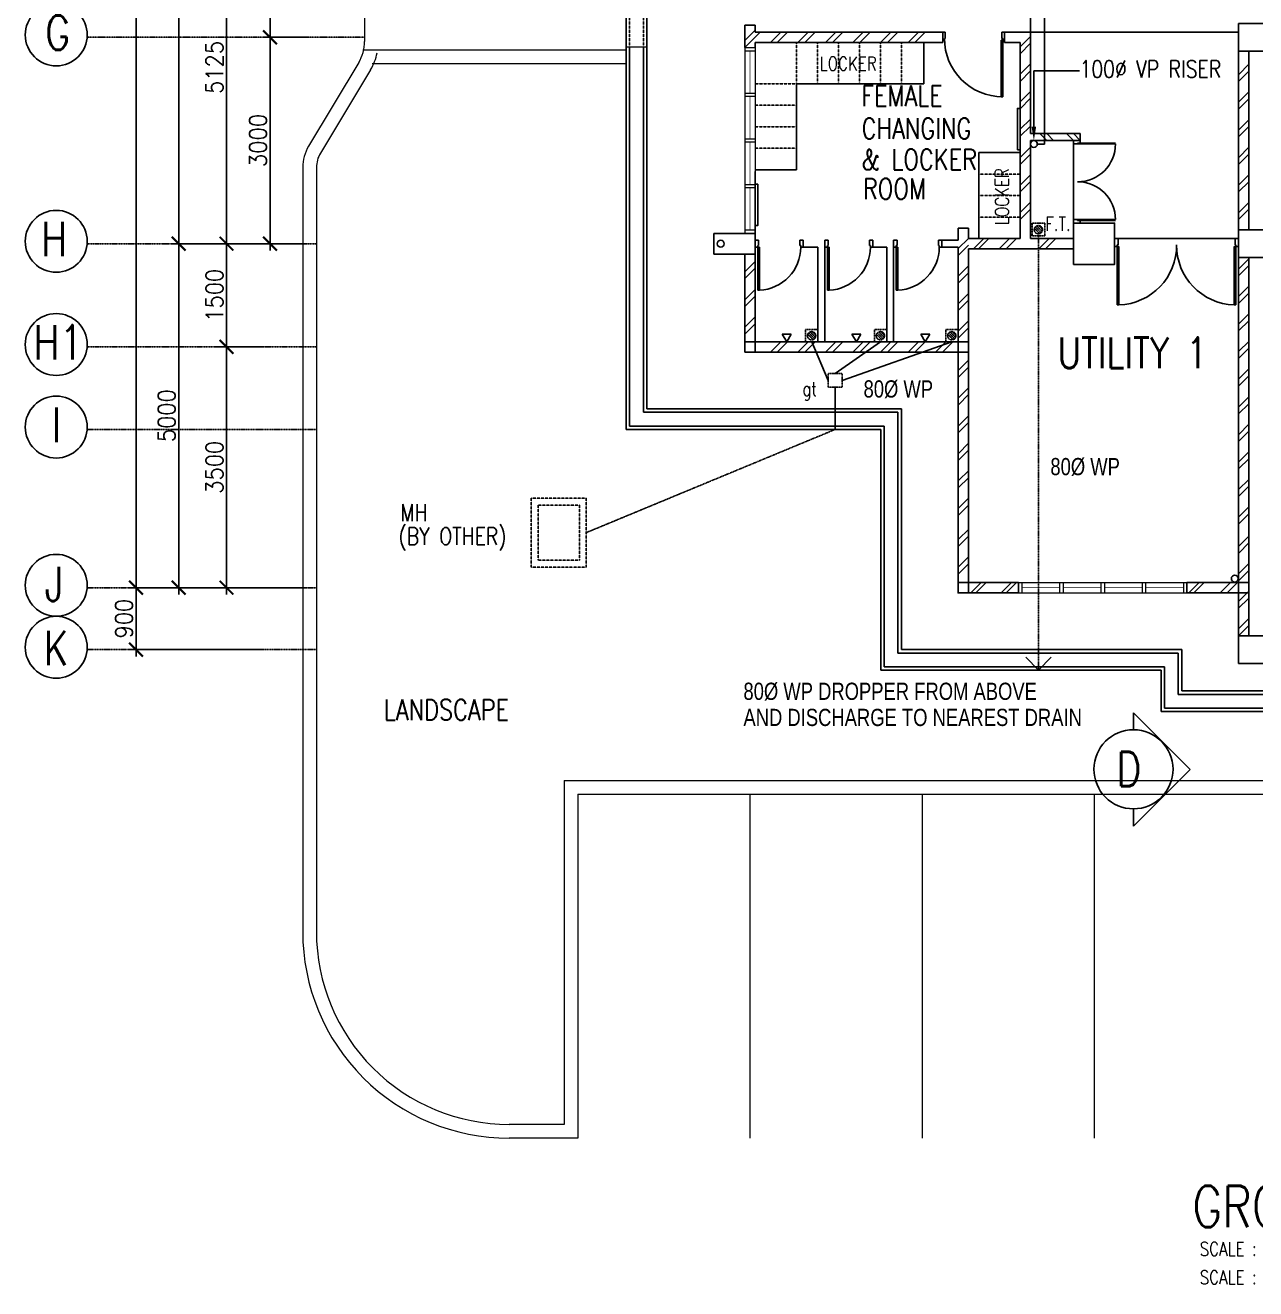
# Model space of a CAD drawing. Header units: inches. Extents: x 3 to 80340, y 5 to 56379.
# Drawn here: x 3 to 17885, y 5 to 18370 of the extents above; entities that cross this region are included whole.
import ezdxf

# ---------------------------------------------------------------- set-up
doc = ezdxf.new("R2010")
doc.units = ezdxf.units.IN
doc.header["$MEASUREMENT"] = 0
for name, pattern in [('DASHDOT', [1, 0.5, -0.25, 0, -0.25]), ('DASHED', [0.75, 0.5, -0.25]), ('HIDDEN', [0.375, 0.25, -0.125])]:
    doc.linetypes.add(name, pattern=pattern)
doc.layers.get('DEFPOINTS').update_dxf_attribs({"color": 8})
for name, color, linetype in [('-G.T', 52, 'Continuous'), ('-MH', 130, 'Continuous'), ('-VP', 100, 'Continuous'), ('-WP', 50, 'Continuous'), ('COL', 8, 'Continuous'), ('CW', 3, 'Continuous'), ('Dimension', 8, 'Continuous'), ('DR', 8, 'Continuous'), ('GRID', 8, 'DASHDOT'), ('R25', 8, 'Continuous'), ('ROOF', 8, 'Continuous'), ('SPEC', 8, 'Continuous'), ('TEXT', 8, 'Continuous'), ('WALL', 8, 'Continuous'), ('WIN', 8, 'Continuous')]:
    doc.layers.add(name, color=color, linetype=linetype)
doc.layers.add('area', color=8, linetype='Continuous', lineweight=20)
doc.layers.add('glass clad', color=8, linetype='Continuous', lineweight=15)
doc.styles.add('E', font='ROMANS.SHX', dxfattribs={"width": 0.9})
doc.styles.add('ROMANS', font='swissk.ttf')
doc.dimstyles.new('LEADER', dxfattribs={"dimscale": 100, "dimtxt": 2, "dimasz": 2, "dimexe": 1, "dimexo": 1, "dimgap": 0.5, "dimtad": 0, "dimdec": 0, "dimzin": 0, "dimdsep": 46, "dimtxsty": 'ROMANS', "dimcen": 0, "dimdle": 1, "dimclrd": 1, "dimclre": 255, "dimadec": 0, "dimazin": 0, "dimtfac": 1, "dimtdec": 0, "dimtofl": 0, "dimtmove": 2, "dimatfit": 3, "dimfxl": 0, "dimtolj": 1, "dimtzin": 0, "dimarcsym": 0})

# ---------------------------------------------------------------- blocks, each defined once
blk = doc.blocks.new('DR900')
at = {"layer": 'DR'}
for p, q in [((25, 940), (50, 940)), ((25, 115), (25, 940)), ((50, 115), (50, 940)), ((0, 115), (25, 115)), ((0, 0), (38, 0)), ((50, 115), (25, 115)), ((25, 115), (25, 90)), ((25, 90), (38, 90)), ((38, 90), (38, 0)), ((862, 90), (875, 90)), ((862, 90), (862, 0)), ((862, 0), (900, 0)), ((875, 115), (900, 115)), ((875, 115), (875, 90))]:
    blk.add_line(p, q, dxfattribs=at)
blk.add_arc((25, 90), 850, 0, 90, dxfattribs=at)
blk = doc.blocks.new('_ArchTick')
at = {"color": 0, "linetype": 'ByBlock', "const_width": 0.15}
blk.add_lwpolyline([(-0.5, -0.5), (0.5, 0.5)], dxfattribs=at)
blk = doc.blocks.new('*D92')
at = {"layer": 'DEFPOINTS', "color": 0}
for p in [(1612, 47195), (4163, 47195), (4163, 10195)]:
    blk.add_point(p, dxfattribs=at)
at = {"layer": 'Dimension', "color": 7, "lineweight": -2}
for p, q in [((1612, 10095), (1612, 47295)), ((4063, 47195), (1512, 47195)), ((4063, 10195), (1512, 10195))]:
    blk.add_line(p, q, dxfattribs=at)
at = {"layer": 'Dimension', "color": 7, "lineweight": -2, "xscale": 200, "yscale": 200, "zscale": 200}
for p, rotation in [((1612, 47195), 90), ((1612, 10195), 270)]:
    blk.add_blockref('_ArchTick', p, dxfattribs=dict(at, rotation=rotation))
at = {"layer": 'Dimension', "color": 7, "insert": (1437, 28695), "char_height": 250, "attachment_point": 5, "rotation": 90, "style": 'E'}
blk.add_mtext('\\A1;37000', dxfattribs=at)
blk = doc.blocks.new('*D103')
at = {"layer": 'DEFPOINTS', "color": 0}
for p in [(3561, 10195), (1612, 9295), (3561, 9295)]:
    blk.add_point(p, dxfattribs=at)
at = {"layer": 'Dimension', "color": 7, "lineweight": -2}
for p, q in [((1612, 10295), (1612, 9195)), ((3461, 10195), (1512, 10195)), ((3461, 9295), (1512, 9295))]:
    blk.add_line(p, q, dxfattribs=at)
at = {"layer": 'Dimension', "color": 7, "lineweight": -2, "xscale": 200, "yscale": 200, "zscale": 200}
for p, rotation in [((1612, 10195), 90), ((1612, 9295), 270)]:
    blk.add_blockref('_ArchTick', p, dxfattribs=dict(at, rotation=rotation))
at = {"layer": 'Dimension', "color": 7, "insert": (1437, 9745), "char_height": 250, "attachment_point": 5, "rotation": 90, "style": 'E'}
blk.add_mtext('\\A1;900', dxfattribs=at)
blk = doc.blocks.new('*D106')
at = {"layer": 'DEFPOINTS', "color": 0}
for p in [(4183, 42195), (2233, 15195), (4183, 15195)]:
    blk.add_point(p, dxfattribs=at)
at = {"layer": 'Dimension', "color": 7, "lineweight": -2}
for p, q in [((2233, 42295), (2233, 15095)), ((4083, 42195), (2133, 42195)), ((4083, 15195), (2133, 15195))]:
    blk.add_line(p, q, dxfattribs=at)
at = {"layer": 'Dimension', "color": 7, "lineweight": -2, "xscale": 200, "yscale": 200, "zscale": 200}
for p, rotation in [((2233, 42195), 90), ((2233, 15195), 270)]:
    blk.add_blockref('_ArchTick', p, dxfattribs=dict(at, rotation=rotation))
at = {"layer": 'Dimension', "color": 7, "insert": (2058, 28695), "char_height": 250, "attachment_point": 5, "rotation": 90, "style": 'E'}
blk.add_mtext('\\A1;27000', dxfattribs=at)
blk = doc.blocks.new('*D107')
at = {"layer": 'DEFPOINTS', "color": 0}
for p in [(4183, 15195), (2233, 10195), (4183, 10195)]:
    blk.add_point(p, dxfattribs=at)
at = {"layer": 'Dimension', "color": 7, "lineweight": -2}
for p, q in [((2233, 15295), (2233, 10095)), ((4083, 15195), (2133, 15195)), ((4083, 10195), (2133, 10195))]:
    blk.add_line(p, q, dxfattribs=at)
at = {"layer": 'Dimension', "color": 7, "lineweight": -2, "xscale": 200, "yscale": 200, "zscale": 200}
for p, rotation in [((2233, 15195), 90), ((2233, 10195), 270)]:
    blk.add_blockref('_ArchTick', p, dxfattribs=dict(at, rotation=rotation))
at = {"layer": 'Dimension', "color": 7, "insert": (2058, 12695), "char_height": 250, "attachment_point": 5, "rotation": 90, "style": 'E'}
blk.add_mtext('\\A1;5000', dxfattribs=at)
blk = doc.blocks.new('*D114')
at = {"layer": 'DEFPOINTS', "color": 0}
for p in [(4183, 20320), (2927, 15195), (4183, 15195)]:
    blk.add_point(p, dxfattribs=at)
at = {"layer": 'Dimension', "color": 7, "lineweight": -2}
for p, q in [((2927, 20420), (2927, 15095)), ((4083, 20320), (2827, 20320)), ((4083, 15195), (2827, 15195))]:
    blk.add_line(p, q, dxfattribs=at)
at = {"layer": 'Dimension', "color": 7, "lineweight": -2, "xscale": 200, "yscale": 200, "zscale": 200}
for p, rotation in [((2927, 20320), 90), ((2927, 15195), 270)]:
    blk.add_blockref('_ArchTick', p, dxfattribs=dict(at, rotation=rotation))
at = {"layer": 'Dimension', "color": 7, "insert": (2752, 17757), "char_height": 250, "attachment_point": 5, "rotation": 90, "style": 'E'}
blk.add_mtext('\\A1;5125', dxfattribs=at)
blk = doc.blocks.new('*D115')
at = {"layer": 'DEFPOINTS', "color": 0}
for p in [(2927, 13695), (3550, 13695), (3550, 10195)]:
    blk.add_point(p, dxfattribs=at)
at = {"layer": 'Dimension', "color": 7, "lineweight": -2}
for p, q in [((2927, 10095), (2927, 13795)), ((3450, 13695), (2827, 13695)), ((3450, 10195), (2827, 10195))]:
    blk.add_line(p, q, dxfattribs=at)
at = {"layer": 'Dimension', "color": 7, "lineweight": -2, "xscale": 200, "yscale": 200, "zscale": 200}
for p, rotation in [((2927, 13695), 90), ((2927, 10195), 270)]:
    blk.add_blockref('_ArchTick', p, dxfattribs=dict(at, rotation=rotation))
at = {"layer": 'Dimension', "color": 7, "insert": (2752, 11945), "char_height": 250, "attachment_point": 5, "rotation": 90, "style": 'E'}
blk.add_mtext('\\A1;3500', dxfattribs=at)
blk = doc.blocks.new('*D116')
at = {"layer": 'DEFPOINTS', "color": 0}
for p in [(2927, 15195), (3550, 15195), (3550, 13695)]:
    blk.add_point(p, dxfattribs=at)
at = {"layer": 'Dimension', "color": 7, "lineweight": -2}
for p, q in [((2927, 13595), (2927, 15295)), ((3450, 15195), (2827, 15195)), ((3450, 13695), (2827, 13695))]:
    blk.add_line(p, q, dxfattribs=at)
at = {"layer": 'Dimension', "color": 7, "lineweight": -2, "xscale": 200, "yscale": 200, "zscale": 200}
for p, rotation in [((2927, 15195), 90), ((2927, 13695), 270)]:
    blk.add_blockref('_ArchTick', p, dxfattribs=dict(at, rotation=rotation))
at = {"layer": 'Dimension', "color": 7, "insert": (2752, 14445), "char_height": 250, "attachment_point": 5, "rotation": 90, "style": 'E'}
blk.add_mtext('\\A1;1500', dxfattribs=at)
blk = doc.blocks.new('*D117')
at = {"layer": 'DEFPOINTS', "color": 0}
for p in [(3560, 18195), (4183, 18195), (4183, 15195)]:
    blk.add_point(p, dxfattribs=at)
at = {"layer": 'Dimension', "color": 7, "lineweight": -2}
for p, q in [((4083, 18195), (3460, 18195)), ((3560, 15095), (3560, 18295)), ((4083, 15195), (3460, 15195))]:
    blk.add_line(p, q, dxfattribs=at)
at = {"layer": 'Dimension', "color": 7, "lineweight": -2, "xscale": 200, "yscale": 200, "zscale": 200}
for p, rotation in [((3560, 18195), 90), ((3560, 15195), 270)]:
    blk.add_blockref('_ArchTick', p, dxfattribs=dict(at, rotation=rotation))
at = {"layer": 'Dimension', "color": 7, "insert": (3385, 16695), "char_height": 250, "attachment_point": 5, "rotation": 90, "style": 'E'}
blk.add_mtext('\\A1;3000', dxfattribs=at)
blk = doc.blocks.new('*D118')
at = {"layer": 'DEFPOINTS', "color": 0}
for p in [(3560, 20320), (4183, 20320), (4183, 18195)]:
    blk.add_point(p, dxfattribs=at)
at = {"layer": 'Dimension', "color": 7, "lineweight": -2}
for p, q in [((3560, 18095), (3560, 20420)), ((4083, 20320), (3460, 20320)), ((4083, 18195), (3460, 18195))]:
    blk.add_line(p, q, dxfattribs=at)
at = {"layer": 'Dimension', "color": 7, "lineweight": -2, "xscale": 200, "yscale": 200, "zscale": 200}
for p, rotation in [((3560, 20320), 90), ((3560, 18195), 270)]:
    blk.add_blockref('_ArchTick', p, dxfattribs=dict(at, rotation=rotation))
at = {"layer": 'Dimension', "color": 7, "insert": (3385, 19257), "char_height": 250, "attachment_point": 5, "rotation": 90, "style": 'E'}
blk.add_mtext('\\A1;2125', dxfattribs=at)
blk = doc.blocks.new('DHR')
at = {"layer": 'DR'}
for p, q in [((0, 0), (0, -50)), ((100, 0), (100, -38)), ((0, -50), (62, -50)), ((62, -38), (100, -38)), ((62, -38), (62, -50)), ((62, -38), (612, -38)), ((62, -50), (612, -50)), ((0, -1200), (0, -1150)), ((0, -1150), (62, -1150)), ((62, -1150), (612, -1150)), ((62, -1162), (62, -1150)), ((62, -1162), (612, -1162)), ((62, -1162), (100, -1162)), ((100, -1200), (100, -1162))]:
    blk.add_line(p, q, dxfattribs=at)
for centre, start, end in [((62, -50), 270, 0), ((62, -1150), 0, 90)]:
    blk.add_arc(centre, 550, start, end, dxfattribs=at)
blk = doc.blocks.new('D1800')
at = {"layer": 'R25'}
for p, q in [((37, 115), (37, 965)), ((62, 115), (62, 965)), ((1738, 115), (1738, 965)), ((1763, 115), (1763, 965)), ((0, 115), (37, 115)), ((62, 115), (37, 115)), ((37, 115), (37, 90)), ((37, 90), (50, 90)), ((50, 90), (50, 0)), ((1738, 115), (1763, 115)), ((1750, 90), (1750, 0)), ((1763, 90), (1750, 90)), ((1800, 115), (1763, 115)), ((1763, 115), (1763, 90))]:
    blk.add_line(p, q, dxfattribs=at)
for centre, start, end in [((35, 100), 359.3259, 88.2263), ((1765, 100), 91.7737, 180.6741)]:
    blk.add_arc(centre, 865, start, end, dxfattribs=at)
at = {"layer": 'WIN'}
for p, q in [((62, 965), (37, 965)), ((1738, 965), (1763, 965)), ((50, 0), (0, 0)), ((1750, 0), (1800, 0))]:
    blk.add_line(p, q, dxfattribs=at)
blk = doc.blocks.new('A$C349A0691')
at = {"layer": 'DR'}
for p, q in [((100, 700), (0, 700)), ((75, 650), (0, 650)), ((100, 663), (75, 663)), ((75, 650), (75, 663)), ((100, 663), (100, 700)), ((0, 50), (0, 0)), ((75, 50), (0, 50)), ((75, 37), (75, 50)), ((100, 37), (75, 37)), ((100, 62), (725, 62)), ((100, 62), (100, 37)), ((100, 0), (100, 37)), ((100, 37), (725, 37)), ((725, 62), (725, 37))]:
    blk.add_line(p, q, dxfattribs=at)
blk.add_lwpolyline([(0, 650), (0, 700)], dxfattribs=at)
blk.add_arc((100, 37), 626, 2.2901, 90, dxfattribs=at)

msp = doc.modelspace()

# ---------------------------------------------------------------- linework, layer by layer
at = {"layer": '-G.T', "linetype": 'DASHDOT'}
for p, q in [((11672.4, 13307.1), (11872.4, 13307.1)), ((11672.4, 13107.1), (11672.4, 13307.1)), ((11872.4, 13107.1), (11872.4, 13307.1)), ((11672.4, 13107.1), (11872.4, 13107.1))]:
    msp.add_line(p, q, dxfattribs=at)
at = {"layer": '-MH', "linetype": 'HIDDEN'}
for p, q in [((7354.9, 11494.6), (8154.9, 11494.6)), ((7354.9, 10494.6), (7354.9, 11494.6)), ((7454.9, 11394.6), (8054.9, 11394.6)), ((7454.9, 10594.6), (7454.9, 11394.6)), ((8054.9, 10594.6), (8054.9, 11394.6)), ((8154.9, 10494.6), (8154.9, 11494.6)), ((7354.9, 10494.6), (8154.9, 10494.6)), ((7454.9, 10594.6), (8054.9, 10594.6))]:
    msp.add_line(p, q, dxfattribs=at)
at = {"layer": '-VP', "linetype": 'DASHED'}
msp.add_line((14813, 16643.7), (14813, 20648.3), dxfattribs=at)
at = {"layer": '-VP'}
for p, q in [((14660.4, 16893.7), (14660.4, 17708.2)), ((14660.4, 17708.2), (15325, 17708.2)), ((14710.4, 16643.7), (14813, 16643.7))]:
    msp.add_line(p, q, dxfattribs=at)
msp.add_circle((14660.4, 16643.7), 50, dxfattribs=at)
msp.add_solid([(14693.8, 16893.7), (14627.1, 16893.7), (14660.4, 16693.7)], dxfattribs=at)
at = {"layer": '-WP', "linetype": 'DASHDOT'}
for p, q in [((14817.8, 15491), (14637.8, 15491)), ((14637.8, 15311), (14637.8, 15491)), ((14767.8, 15354.9), (14682.9, 15439.7)), ((14781.5, 15375.1), (14703.1, 15453.4)), ((14785.6, 15404.9), (14733, 15457.5)), ((14817.8, 15311), (14817.8, 15491)), ((14817.8, 15311), (14637.8, 15311)), ((14747, 15341.7), (14669.8, 15418.9)), ((14727.8, 15311), (14727.8, 8994.7)), ((11522.4, 13949.6), (11342.4, 13949.6)), ((11342.4, 13769.6), (11342.4, 13949.6)), ((11451.5, 13800.3), (11374.4, 13877.5)), ((11472.3, 13813.5), (11387.5, 13898.3)), ((11486.1, 13833.7), (11407.7, 13912)), ((11490.2, 13863.5), (11437.5, 13916.2)), ((11522.4, 13769.6), (11522.4, 13949.6)), ((12522.4, 13949.6), (12342.4, 13949.6)), ((12342.4, 13769.6), (12342.4, 13949.6)), ((12451.5, 13800.3), (12374.4, 13877.5)), ((12472.3, 13813.5), (12387.5, 13898.3)), ((12486.1, 13833.7), (12407.7, 13912)), ((12490.2, 13863.5), (12437.5, 13916.2)), ((12522.4, 13769.6), (12522.4, 13949.6)), ((13559.9, 13949.6), (13379.9, 13949.6)), ((13379.9, 13769.6), (13379.9, 13949.6)), ((13489, 13800.3), (13411.9, 13877.5)), ((13509.8, 13813.5), (13425, 13898.3)), ((13523.6, 13833.7), (13445.2, 13912)), ((13527.7, 13863.5), (13475, 13916.2)), ((13559.9, 13769.6), (13559.9, 13949.6)), ((11522.4, 13769.6), (11342.4, 13769.6)), ((12522.4, 13769.6), (12342.4, 13769.6)), ((13559.9, 13769.6), (13379.9, 13769.6)), ((11772.4, 12494.6), (8154.9, 10994.6))]:
    msp.add_line(p, q, dxfattribs=at)
at = {"layer": '-WP'}
for p, q in [((11432.4, 13769.6), (11672.4, 13207.1)), ((12432.4, 13769.6), (11772.4, 13307.1)), ((13469.9, 13769.6), (11872.4, 13207.1)), ((11772.4, 13107.1), (11772.4, 12494.6)), ((14727.8, 8994.7), (14546, 9187.2)), ((14727.8, 8994.7), (14909.6, 9187.2))]:
    msp.add_line(p, q, dxfattribs=at)
at = {"layer": '-WP', "linetype": 'DASHDOT'}
for centre in [(14726, 15398), (11430.6, 13856.6), (12430.6, 13856.6), (13468.1, 13856.6)]:
    msp.add_circle(centre, 60, dxfattribs=at)
at = {"color": 8}
for p, q in [((14609.9, 20069.6), (14609.9, 18269.6)), ((14609.9, 18269.6), (17634.7, 18269.6)), ((13059.9, 17519.6), (13059.9, 18119.6)), ((13059.9, 17519.6), (11209.9, 17519.6)), ((11209.9, 16269.6), (11209.9, 17519.6)), ((15234.7, 15494.6), (15234.7, 16694.6)), ((13859.9, 16519.6), (13859.9, 15269.6)), ((14459.9, 16519.6), (13859.9, 16519.6)), ((11209.9, 16269.6), (10609.9, 16269.6)), ((17584.7, 15269.6), (15884.7, 15269.6))]:
    msp.add_line(p, q, dxfattribs=at)
msp.add_circle((17580.3, 10327.1), 50, dxfattribs=at)
at = {"layer": 'area', "color": 8}
for p, q in [((4934.3, 20553.5), (4934.3, 18135.9)), ((8734.9, 18007.1), (4910.8, 18007.2)), ((8734.9, 18057.1), (9034.9, 18057.1)), ((4848.8, 17827.2), (4119.7, 16612.3)), ((5020.3, 17724.3), (4291.2, 16509.4)), ((8734.9, 17807.1), (5045.5, 17807.2)), ((4034.2, 16303.6), (4034, 5194.2)), ((4234.2, 16303.6), (4234, 5194.2)), ((7834.7, 7394.6), (28234.7, 7394.6)), ((7834.7, 7394.6), (7834.7, 2394.2)), ((8034.7, 7194.6), (28034.7, 7194.6)), ((8034.7, 7194.6), (8034.7, 2194.2)), ((10534.7, 7194.6), (10534.7, 2194.2)), ((13034.7, 7194.6), (13034.7, 2194.2)), ((15534.7, 7194.6), (15534.7, 2194.2)), ((7834.7, 2394.2), (7034, 2394.2)), ((8034.7, 2194.2), (7034, 2194.2))]:
    msp.add_line(p, q, dxfattribs=at)
for centre, radius, start, end in [((4334.3, 18135.9), 600, 329.03491, 359.9986), ((4334.3, 18135.9), 800, 329.03491, 348.00882), ((4634.2, 16303.5), 600, 149.03491, 179.9986), ((4634.2, 16303.5), 400, 149.03491, 179.9986), ((7034, 5194.2), 3000, 179.99858, 270), ((7034, 5194.2), 2800, 179.99858, 270)]:
    msp.add_arc(centre, radius, start, end, dxfattribs=at)
at = {"layer": 'COL', "color": 8}
for points in [[(17634.7, 18394.6), (18134.7, 18394.6), (18134.7, 17994.6), (17634.7, 17994.6)], [(15234.7, 14894.6), (15834.7, 14894.6), (15834.7, 15494.6), (15234.7, 15494.6)], [(10009.9, 15344.6), (10609.9, 15344.6), (10609.9, 15044.6), (10009.9, 15044.6)], [(17634.7, 15394.6), (18134.7, 15394.6), (18134.7, 14994.6), (17634.7, 14994.6)], [(10459.9, 13619.6), (10609.9, 13619.6), (10609.9, 13769.6), (10459.9, 13769.6)], [(13559.9, 13619.6), (13709.9, 13619.6), (13709.9, 13769.6), (13559.9, 13769.6)], [(13709.9, 10269.6), (13559.9, 10269.6), (13559.9, 10119.6), (13709.9, 10119.6)], [(17634.7, 10269.6), (17784.7, 10269.6), (17784.7, 10119.6), (17634.7, 10119.6)], [(17634.7, 9494.6), (18134.7, 9494.6), (18134.7, 9094.6), (17634.7, 9094.6)]]:
    msp.add_lwpolyline(points, close=True, dxfattribs=at)
at = {"layer": 'CW', "color": 8}
for p, q in [((11069.4, 13769.6), (11003.8, 13878.8)), ((11003.8, 13878.8), (11069.4, 13878.8)), ((11069.4, 13769.6), (11135, 13878.8)), ((11135, 13878.8), (11069.4, 13878.8)), ((12081.9, 13769.6), (12016.3, 13878.8)), ((12016.3, 13878.8), (12081.9, 13878.8)), ((12081.9, 13769.6), (12147.5, 13878.8)), ((12147.5, 13878.8), (12081.9, 13878.8)), ((13081.9, 13769.6), (13016.3, 13878.8)), ((13016.3, 13878.8), (13081.9, 13878.8)), ((13081.9, 13769.6), (13147.5, 13878.8)), ((13147.5, 13878.8), (13081.9, 13878.8))]:
    msp.add_line(p, q, dxfattribs=at)
at = {"layer": 'DR', "color": 8}
for p, q in [((8734.9, 12494.6), (8734.9, 50194.6)), ((9034.9, 12794.6), (9034.9, 50194.6)), ((10609.9, 18297.6), (10459.9, 18147.6)), ((10681.9, 18269.6), (10459.9, 18047.6)), ((10981.9, 18269.6), (10831.9, 18119.6)), ((11081.9, 18269.6), (10931.9, 18119.6)), ((11381.9, 18269.6), (11231.9, 18119.6)), ((11481.9, 18269.6), (11331.9, 18119.6)), ((11781.9, 18269.6), (11631.9, 18119.6)), ((11881.9, 18269.6), (11731.9, 18119.6)), ((12181.9, 18269.6), (12031.9, 18119.6)), ((12281.9, 18269.6), (12131.9, 18119.6)), ((12581.9, 18269.6), (12431.9, 18119.6)), ((12681.9, 18269.6), (12531.9, 18119.6)), ((12981.9, 18269.6), (12831.9, 18119.6)), ((13081.9, 18269.6), (12931.9, 18119.6)), ((14613.4, 18207.9), (14459.9, 18054.5)), ((8784.9, 12544.6), (8784.9, 18057.1)), ((8984.9, 12744.6), (8984.9, 18057.1)), ((14613.4, 18107.9), (14459.9, 17954.5)), ((14613.4, 17707.9), (14459.9, 17554.5)), ((14613.4, 17807.9), (14463.4, 17657.9)), ((17784.7, 17802.7), (17638.2, 17656.2)), ((17784.7, 17702.7), (17638.2, 17556.2)), ((14613.4, 17407.9), (14459.9, 17254.5)), ((14613.4, 17307.9), (14459.9, 17154.5)), ((17784.7, 17402.7), (17638.2, 17256.2)), ((17784.7, 17302.7), (17638.2, 17156.2)), ((14609.9, 17004.5), (14463.4, 16857.9)), ((14609.9, 16904.5), (14463.4, 16757.9)), ((17784.7, 16995.9), (17634.7, 16845.9)), ((17784.7, 16895.9), (17634.7, 16745.9)), ((14846.7, 16694.6), (14746.7, 16794.6)), ((14946.7, 16694.6), (14846.7, 16794.6)), ((15234.7, 16694.6), (15134.7, 16794.6)), ((15334.7, 16694.6), (15234.7, 16794.6)), ((14609.9, 16597.6), (14459.9, 16447.6)), ((17784.7, 16595.9), (17638.2, 16449.3)), ((14609.9, 16497.6), (14459.9, 16347.6)), ((17784.7, 16495.9), (17638.2, 16349.3)), ((14609.9, 16197.6), (14459.9, 16047.6)), ((17788.2, 16199.3), (17641.6, 16052.7)), ((14609.9, 16097.6), (14459.9, 15947.6)), ((17784.7, 16095.9), (17641.6, 15952.7)), ((14609.9, 15797.6), (14459.9, 15647.6)), ((17784.7, 15795.9), (17638.2, 15649.3)), ((14609.9, 15697.6), (14459.9, 15547.6)), ((17784.7, 15695.9), (17638.2, 15549.3)), ((13709.9, 15272.6), (13559.9, 15122.6)), ((13931.9, 15269.6), (13781.9, 15119.6)), ((14006.9, 15269.6), (13856.9, 15119.6)), ((14306.9, 15269.6), (14156.9, 15119.6)), ((14406.9, 15269.6), (14256.9, 15119.6)), ((14881.9, 15269.6), (14731.9, 15119.6)), ((14981.9, 15269.6), (14831.9, 15119.6)), ((13709.9, 15172.6), (13559.9, 15022.6)), ((10606.5, 14933.2), (10459.9, 14786.6)), ((17784.7, 14976.5), (17634.7, 14826.5)), ((17784.7, 14876.5), (17634.7, 14726.5)), ((10606.5, 14833.2), (10459.9, 14686.6)), ((13709.9, 14872.6), (13559.9, 14722.6)), ((13709.9, 14872.6), (13559.9, 14722.6)), ((13709.9, 14772.6), (13559.9, 14622.6)), ((13709.9, 14772.6), (13559.9, 14622.6)), ((10606.5, 14526.3), (10456.5, 14376.3)), ((17788.2, 14579.9), (17634.7, 14426.5)), ((10606.5, 14426.3), (10456.5, 14276.3)), ((13709.9, 14472.6), (13559.9, 14322.6)), ((13709.9, 14372.6), (13559.9, 14222.6)), ((17788.2, 14479.9), (17634.7, 14326.5)), ((17788.2, 14179.9), (17638.2, 14029.9)), ((10606.5, 14126.3), (10459.9, 13979.8)), ((10606.5, 14026.3), (10459.9, 13879.8)), ((13709.9, 14072.6), (13559.9, 13922.6)), ((13709.9, 13972.6), (13559.9, 13822.6)), ((17788.2, 14079.9), (17634.7, 13926.5)), ((17788.2, 13779.9), (17634.7, 13626.5)), ((10981.9, 13769.6), (10831.9, 13619.6)), ((11081.9, 13769.6), (10931.9, 13619.6)), ((11381.9, 13769.6), (11231.9, 13619.6)), ((11481.9, 13769.6), (11331.9, 13619.6)), ((11781.9, 13769.6), (11631.9, 13619.6)), ((11881.9, 13769.6), (11731.9, 13619.6)), ((12181.9, 13769.6), (12031.9, 13619.6)), ((12281.9, 13769.6), (12131.9, 13619.6)), ((12581.9, 13769.6), (12431.9, 13619.6)), ((12681.9, 13769.6), (12531.9, 13619.6)), ((12981.9, 13769.6), (12831.9, 13619.6)), ((13081.9, 13769.6), (12931.9, 13619.6)), ((13381.9, 13769.6), (13231.9, 13619.6)), ((13481.9, 13769.6), (13331.9, 13619.6)), ((17788.2, 13679.9), (17634.7, 13526.5)), ((13713.4, 13504.3), (13559.9, 13350.9)), ((13713.4, 13404.3), (13559.9, 13250.9)), ((17784.7, 13376.5), (17638.2, 13229.9)), ((17784.7, 13276.5), (17638.2, 13129.9)), ((13709.9, 13100.9), (13563.4, 12954.3)), ((13709.9, 13000.9), (13563.4, 12854.3)), ((17784.7, 12969.6), (17634.7, 12819.6)), ((17784.7, 12869.6), (17634.7, 12719.6)), ((12684.9, 12744.6), (8984.9, 12744.6)), ((12734.9, 12794.6), (9034.9, 12794.6)), ((12684.9, 12744.6), (12684.9, 9244.6)), ((12734.9, 12794.6), (12734.9, 9294.6)), ((13709.9, 12694), (13559.9, 12544)), ((12434.9, 12494.6), (8734.9, 12494.6)), ((12484.9, 12544.6), (8784.9, 12544.6)), ((12434.9, 12494.6), (12434.9, 8994.6)), ((12484.9, 12544.6), (12484.9, 9044.6)), ((13709.9, 12594), (13559.9, 12444)), ((17784.7, 12569.6), (17638.2, 12423)), ((17784.7, 12469.6), (17638.2, 12323)), ((13709.9, 12294), (13563.4, 12147.4)), ((13709.9, 12194), (13563.4, 12047.4)), ((17788.2, 12173), (17641.6, 12026.5)), ((17784.7, 12069.6), (17641.6, 11926.5)), ((13713.4, 11897.4), (13566.8, 11750.9)), ((13709.9, 11794), (13566.8, 11650.9)), ((17784.7, 11769.6), (17634.7, 11619.6)), ((17784.7, 11669.6), (17634.7, 11519.6)), ((13709.9, 11494), (13559.9, 11344)), ((13709.9, 11394), (13559.9, 11244)), ((17784.7, 11369.6), (17634.7, 11219.6)), ((17784.7, 11269.6), (17634.7, 11119.6)), ((13713.4, 11046.5), (13566.8, 10900)), ((13709.9, 10943.1), (13566.8, 10800)), ((17784.7, 10944.6), (17638.2, 10798)), ((17784.7, 10844.6), (17638.2, 10698)), ((13709.9, 10643.1), (13559.9, 10493.1)), ((13709.9, 10543.1), (13559.9, 10393.1)), ((17784.7, 10544.6), (17634.7, 10394.6)), ((17784.7, 10444.6), (17634.7, 10294.6)), ((13892.9, 10269.6), (13742.9, 10119.6)), ((13967.9, 10269.6), (13817.9, 10119.6)), ((14334.2, 10269.6), (14184.2, 10119.6)), ((14409.2, 10269.6), (14259.2, 10119.6)), ((17060.4, 10269.6), (16910.4, 10119.6)), ((17135.4, 10269.6), (16985.4, 10119.6)), ((17519.6, 10269.6), (17369.6, 10119.6)), ((17619.6, 10269.6), (17469.6, 10119.6)), ((17784.7, 10144.6), (17631.3, 9991.2)), ((17784.7, 10044.6), (17631.3, 9891.2)), ((17784.7, 9744.6), (17631.3, 9591.2)), ((17784.7, 9644.6), (17631.3, 9491.2)), ((16759.7, 9244.6), (12684.9, 9244.6)), ((16809.7, 9294.6), (12734.9, 9294.6)), ((16759.7, 8644.6), (16759.7, 9244.6)), ((16809.7, 8694.6), (16809.7, 9294.6)), ((16559.7, 9044.6), (12484.9, 9044.6)), ((16559.7, 8444.6), (16559.7, 9044.6)), ((16509.7, 8994.6), (12434.9, 8994.6)), ((16509.7, 8394.6), (16509.7, 8994.6)), ((16759.7, 8644.6), (33384.7, 8644.6)), ((16809.7, 8694.6), (33384.7, 8694.6)), ((16509.7, 8394.6), (33384.7, 8394.6)), ((16559.7, 8444.6), (33384.7, 8444.6))]:
    msp.add_line(p, q, dxfattribs=at)
at = {"layer": 'DR', "color": 8, "linetype": 'HIDDEN'}
for p, q in [((8784.9, 18057.1), (8784.9, 20457.1)), ((8984.9, 18057.1), (8984.9, 20457.1))]:
    msp.add_line(p, q, dxfattribs=at)
at = {"layer": 'glass clad', "color": 8}
for p, q in [((10459.9, 18044.6), (10459.9, 15344.7)), ((10459.9, 18044.6), (10609.9, 18044.6)), ((10609.9, 18044.6), (10609.9, 15344.6)), ((10609.9, 17994.6), (10459.9, 17994.6)), ((10459.9, 17382.1), (10609.9, 17382.1)), ((10609.9, 17332.1), (10459.9, 17332.1)), ((10459.9, 16719.6), (10609.9, 16719.6)), ((10609.9, 16669.6), (10459.9, 16669.6)), ((10459.9, 16057.1), (10609.9, 16057.1)), ((10609.9, 16007.1), (10459.9, 16007.1)), ((10459.9, 15394.7), (10609.9, 15394.7)), ((14434.8, 10269.6), (16884.8, 10269.6)), ((14434.8, 10119.6), (16884.8, 10119.6)), ((14484.8, 10269.6), (14484.8, 10119.6)), ((15034.8, 10269.6), (15034.8, 10119.6)), ((15084.8, 10269.6), (15084.8, 10119.6)), ((15634.8, 10269.6), (15634.8, 10119.6)), ((15684.8, 10269.6), (15684.8, 10119.6)), ((16234.8, 10269.6), (16234.8, 10119.6)), ((16284.8, 10269.6), (16284.8, 10119.6)), ((16834.8, 10269.6), (16834.8, 10119.6))]:
    msp.add_line(p, q, dxfattribs=at)
at = {"layer": 'glass clad', "color": 8, "const_width": 10}
for points in [[(10534.9, 17382.1), (10534.9, 17994.6)], [(10534.9, 16719.6), (10534.9, 17332.1)], [(10534.9, 16057.1), (10534.9, 16669.6)], [(10534.9, 15394.7), (10534.9, 16007.1)], [(15034.8, 10194.6), (14484.8, 10194.6)], [(15634.8, 10194.6), (15084.8, 10194.6)], [(16234.8, 10194.6), (15684.8, 10194.6)], [(16834.8, 10194.6), (16284.8, 10194.6)]]:
    msp.add_lwpolyline(points, dxfattribs=at)
at = {"layer": 'GRID', "color": 8}
for p, q in [((4934.3, 18194.6), (901.6, 18194.6)), ((4234.2, 15194.6), (901.6, 15194.6)), ((4234.2, 13694.6), (901.6, 13694.6)), ((4234.1, 12494.6), (901.6, 12494.6)), ((4234.1, 10194.6), (901.6, 10194.6)), ((4234.1, 9294.6), (901.6, 9294.6))]:
    msp.add_line(p, q, dxfattribs=at)
at = {"layer": 'ROOF', "color": 8}
for centre in [(452.6, 18229.2), (452.6, 15229.2), (452.6, 13729.2), (452.6, 12529.2), (452.6, 10229.2), (452.6, 9329.2)]:
    msp.add_circle(centre, 450, dxfattribs=at)
at = {"layer": 'TEXT', "color": 8}
for p, q in [((16107.8, 8377.8), (16932.3, 7553.2)), ((16107.8, 8377.8), (16107.8, 8130.8)), ((16107.8, 6728.7), (16932.3, 7553.2)), ((16107.8, 6980.8), (16107.8, 6728.7))]:
    msp.add_line(p, q, dxfattribs=at)
msp.add_circle((16107.8, 7555.8), 575, dxfattribs=at)
at = {"layer": 'WALL', "color": 8, "linetype": 'Continuous'}
for p, q in [((10459.9, 18369.6), (10459.9, 18044.6)), ((10609.9, 18269.6), (10609.9, 18369.6)), ((14235.1, 18269.6), (14235.1, 18119.6)), ((10609.9, 18044.6), (10609.9, 18119.6)), ((10609.9, 13769.6), (10609.9, 16244.6)), ((13322.4, 15244.6), (13559.9, 15244.6)), ((11309.9, 15144.6), (11522.4, 15144.6)), ((12322.4, 15144.6), (12522.4, 15144.6)), ((13322.4, 15144.6), (13559.9, 15144.6)), ((10459.9, 15044.6), (10459.9, 13619.6))]:
    msp.add_line(p, q, dxfattribs=at)
at = {"layer": 'WALL', "color": 8}
for p, q in [((10609.9, 18369.6), (10459.9, 18369.6)), ((13335.1, 18269.6), (10609.9, 18269.6)), ((13335.1, 18119.6), (13335.1, 18269.6)), ((14609.9, 18269.6), (14235.1, 18269.6)), ((14609.9, 18269.6), (14609.9, 16794.6)), ((13335.1, 18119.6), (10609.9, 18119.6)), ((14459.9, 18119.6), (14235.1, 18119.6)), ((14459.9, 18119.6), (14459.9, 15269.6)), ((17634.7, 17994.6), (17634.7, 15394.6)), ((17784.7, 17994.6), (17784.7, 15394.6)), ((14609.9, 16794.6), (15334.7, 16794.6)), ((15334.7, 16694.6), (15334.7, 16794.6)), ((14609.7, 15269.6), (14609.7, 16694.6)), ((14609.7, 16694.6), (15334.7, 16694.6)), ((10609.9, 13769.6), (10609.9, 16219.6)), ((11622.4, 13769.6), (11622.4, 15244.6)), ((12622.4, 13769.6), (12622.4, 15244.6)), ((13559.9, 15419.6), (13559.9, 15244.6)), ((13709.9, 15419.6), (13559.9, 15419.6)), ((13709.9, 15419.6), (13709.9, 15269.6)), ((14459.9, 15269.6), (13709.9, 15269.6)), ((15234.7, 15269.6), (14609.7, 15269.6)), ((11522.4, 13769.6), (11522.4, 15144.6)), ((12522.4, 13769.6), (12522.4, 15144.6)), ((13559.9, 15144.6), (13559.9, 13769.6)), ((15234.7, 15119.6), (13709.9, 15119.6)), ((13709.9, 15119.6), (13709.9, 10269.6)), ((17634.7, 14994.6), (17634.7, 10269.6)), ((17784.7, 14994.6), (17784.7, 10269.6)), ((13559.9, 14369.6), (13559.9, 13769.6)), ((13559.9, 13619.6), (10459.9, 13619.6)), ((11209.9, 13769.6), (10609.9, 13769.6)), ((13559.9, 13769.6), (10609.9, 13769.6)), ((13534.9, 13769.6), (12134.9, 13769.6)), ((13559.9, 13619.6), (13559.9, 10269.6)), ((14434.8, 10269.6), (13709.9, 10269.6)), ((14434.8, 10119.6), (13709.9, 10119.6)), ((14434.8, 10269.6), (14434.8, 10119.6)), ((16884.8, 10269.6), (16884.8, 10119.6)), ((16884.8, 10269.6), (17634.7, 10269.6)), ((16884.8, 10119.6), (17634.7, 10119.6)), ((17634.7, 9494.6), (17634.7, 10269.6)), ((17784.7, 9494.6), (17784.7, 10269.6))]:
    msp.add_line(p, q, dxfattribs=at)
at = {"layer": 'WALL', "color": 8, "linetype": 'HIDDEN'}
for p, q in [((11209.9, 17519.6), (11209.9, 18119.6)), ((11514.9, 17519.6), (11514.9, 18119.6)), ((11819.9, 17519.6), (11819.9, 18119.6)), ((12124.9, 17519.6), (12124.9, 18119.6)), ((12429.9, 17519.6), (12429.9, 18119.6)), ((12734.9, 17519.6), (12734.9, 18119.6)), ((11209.9, 17519.6), (10609.9, 17519.6)), ((10619.8, 17207.1), (11219.8, 17207.1)), ((10619.8, 16894.6), (11219.8, 16894.6)), ((10619.8, 16582.1), (11219.8, 16582.1)), ((13869.8, 16207.1), (14469.8, 16207.1)), ((13869.8, 15894.6), (14469.8, 15894.6)), ((13869.8, 15582.1), (14469.8, 15582.1))]:
    msp.add_line(p, q, dxfattribs=at)
at = {"layer": 'WALL', "color": 8}
for points in [[(14421.9, 16561.4), (14421.9, 17161.4), (14459.9, 17161.4), (14459.9, 16561.4)], [(10609.9, 15458.4), (10609.9, 16058.4), (10647.9, 16058.4), (10647.9, 15458.4)]]:
    msp.add_lwpolyline(points, close=True, dxfattribs=at)
at = {"layer": 'WIN', "color": 8}
msp.add_circle((10109.9, 15194.6), 50, dxfattribs=at)

# ---------------------------------------------------------------- block references
at = {"color": 8, "linetype": 'Continuous', "rotation": 180}
msp.add_blockref('DR900', (14235.1, 18269.6), dxfattribs=at)
at = {"color": 8, "xscale": -1, "rotation": 180}
for name, p in [('DHR', (15234.7, 15494.6)), ('D1800', (15834.7, 15269.6))]:
    msp.add_blockref(name, p, dxfattribs=at)
at = {"layer": 'WALL', "color": 8, "rotation": 270.003278490798}
for p in [(10609.9, 15244.5), (11622.4, 15244.5), (12622.4, 15244.6)]:
    msp.add_blockref('A$C349A0691', p, dxfattribs=at)

# ---------------------------------------------------------------- texts
at = {"layer": '-G.T', "linetype": 'DASHDOT', "style": 'E', "width": 0.8}
msp.add_text('gt', height=200, dxfattribs=at).set_placement((11294.5, 12983.5))
at = {"layer": '-MH', "style": 'E', "width": 0.8}
for s, p in [('MH ', (5455.6, 11160.3)), ('(BY OTHER)', (5427.7, 10818.3))]:
    msp.add_text(s, height=250, dxfattribs=at).set_placement(p)
at = {"layer": '-VP', "style": 'E', "width": 0.8}
msp.add_text('100%%C VP RISER', height=250, dxfattribs=at).set_placement((15324.6, 17608.1))
at = {"layer": '-WP', "linetype": 'DASHDOT', "style": 'E', "width": 0.8}
msp.add_text('F.T.', height=200, dxfattribs=at).set_placement((14827.1, 15382.9))
at = {"layer": '-WP', "width": 0.8}
for s, p in [('80%%c WP', (12185.3, 12958.8)), ('80%%c WP', (14900.3, 11829.9)), ('80%%c WP DROPPER FROM ABOVE', (10439.7, 8564.1)), ('AND DISCHARGE TO NEAREST DRAIN', (10439.7, 8184.3))]:
    msp.add_text(s, height=250, dxfattribs=at).set_placement(p)
at = {"color": 8, "style": 'E', "width": 0.8}
for s, p in [('G', (291.3, 18012.3)), ('H', (234.7, 15012.3)), ('H1', (121.3, 13512.3)), ('I', (385.5, 12312.3)), ('J', (286.2, 9999.7)), ('K', (269.4, 9069.8))]:
    msp.add_text(s, height=500, dxfattribs=at).set_placement(p)
at = {"layer": 'SPEC', "color": 8, "style": 'E', "width": 0.8}
msp.add_text('LOCKER', height=200, dxfattribs=at).set_placement((11547, 17712.6))
msp.add_text('LOCKER', height=200, rotation=90, dxfattribs=at).set_placement((14298.8, 15464.5))
at = {"layer": 'TEXT', "color": 8, "style": 'E', "width": 0.8}
for s, height, p in [('FEMALE', 300, (12152.4, 17194.4)), ('CHANGING', 300, (12157.2, 16720.5)), ('& LOCKER', 300, (12157.2, 16269.6)), ('ROOM', 300, (12175.8, 15843)), ('UTILITY 1', 450, (15006.5, 13383.5)), ('LANDSCAPE', 300, (5212.1, 8270.9)), ('D', 500, (15862, 7308.8))]:
    msp.add_text(s, height=height, dxfattribs=at).set_placement(p)
at = {"layer": 'TEXT', "color": 4, "style": 'E', "width": 0.8}
for s, height, p in [('GROUND FLOOR PLAN', 600, (16964.6, 902.1)), ('SCALE : 1:100 (A1)', 200, (17070.9, 484)), ('SCALE : 1:200 (A3)', 200, (17070.9, 71.8))]:
    msp.add_text(s, height=height, dxfattribs=at).set_placement(p)

# ---------------------------------------------------------------- dimensions: what is measured, and where the dimension line sits
at = {"layer": 'Dimension', "color": 8}
for p1, p2, distance, picture, middle in [((4162.7, 10194.6), (4162.7, 47194.6), 2550.7, '*D92', (1436.9, 28694.6)), ((4182.6, 42194.6), (4182.6, 15194.6), -1949.5, '*D106', (2058.1, 28694.6)), ((4182.6, 20319.6), (4182.6, 15194.6), -1255.4, '*D114', (2752.2, 17757.1)), ((4182.6, 18194.6), (4182.6, 20319.6), 623, '*D118', (3384.5, 19257.1)), ((4182.6, 15194.6), (4182.6, 18194.6), 623, '*D117', (3384.5, 16694.6)), ((4182.6, 15194.6), (4182.6, 10194.6), -1949.5, '*D107', (2058.1, 12694.6)), ((3550.2, 13694.6), (3550.2, 15194.6), 623, '*D116', (2752.2, 14444.6)), ((3550.2, 10194.6), (3550.2, 13694.6), 623, '*D115', (2752.2, 11944.6)), ((3561.4, 10194.6), (3561.4, 9294.6), -1949.5, '*D103', (1436.9, 9744.6))]:
    dim = msp.add_aligned_dim(p1=p1, p2=p2, distance=distance, dimstyle='LEADER', override={"dimtxt": 2.5, "dimtad": 1, "dimtxsty": 'E', "dimblk": 'ArchTick', "dimclrd": 7, "dimclre": 7, "dimclrt": 7, "dimtofl": 1}, dxfattribs=at)
    dim.commit()
    dim.dimension.update_dxf_attribs({"geometry": picture, "text_midpoint": middle})

doc.saveas('drawing.dxf')
